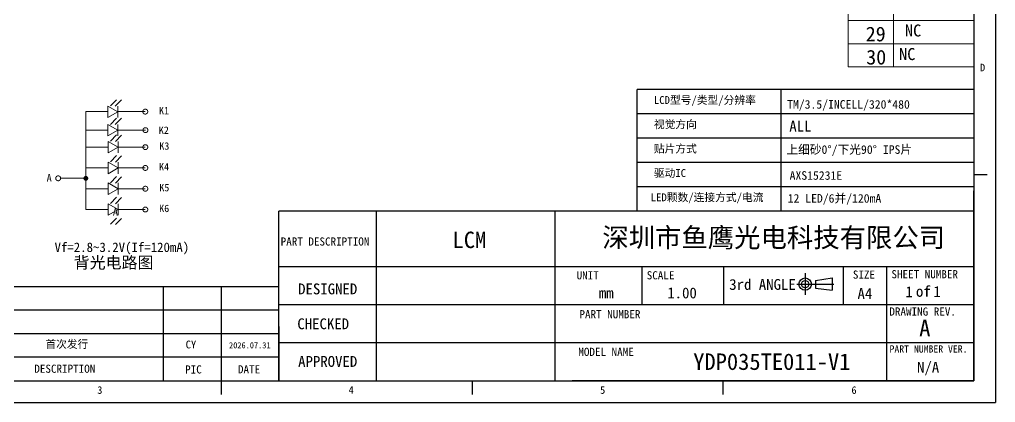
# Model space of a CAD drawing. Header units: millimetres. Extents: x 4482 to 4934, y -79 to 235.
# Drawn here: x 4649 to 4933.5, y -79.1 to 32.7 of the extents above; entities that cross this region are included whole.
import ezdxf
from ezdxf.enums import TextEntityAlignment as Align

# ---------------------------------------------------------------- set-up
doc = ezdxf.new("R2010")
doc.units = ezdxf.units.MM
doc.layers.add('dim', color=84, linetype='Continuous', lineweight=9)
doc.layers.add('图框', color=7, linetype='Continuous', lineweight=30)
doc.layers.add('DIM（标注）', color=3, linetype='Continuous')
doc.layers.add('TEXT', color=2, linetype='Continuous')
doc.styles.get("Standard").update_dxf_attribs({"font": 'arial.ttf'})
doc.styles.add('STYLE1', font='', dxfattribs={"width": 0.9})
doc.styles.add('宋', font='', dxfattribs={"height": 2})
doc.styles.add('宋体', font='')
doc.styles.add('黑体', font='simhei.ttf')
doc.styles.get('STYLE1').set_extended_font_data('KaiTi_GB2312')
doc.styles.get('宋').set_extended_font_data('SimSun')
doc.styles.get('宋体').set_extended_font_data('宋体')
doc.dimstyles.new('GGG', dxfattribs={"dimtxt": 1, "dimasz": 1, "dimexe": 0.2, "dimexo": 0.2, "dimgap": 0.1, "dimtad": 0, "dimzin": 1, "dimdsep": 46, "dimtxsty": 'STYLE1', "dimcen": 0.6, "dimclrd": 1, "dimclre": 1, "dimclrt": 4, "dimadec": 0, "dimazin": 0, "dimtfac": 1, "dimtmove": 0, "dimatfit": 3, "dimfxl": 1, "dimlwd": 5, "dimlwe": 5, "dimarcsym": 0})

# ---------------------------------------------------------------- blocks, each defined once
blk = doc.blocks.new('THIRD-PROJ_BL0')
at = {"linetype": 'Continuous'}
blk.add_line((257.13, 38.11), (257.13, 34.11), dxfattribs=at)
at = {"color": 7, "linetype": 'Continuous'}
for p, q in [((255.59, 36.06), (262.41, 36.06)), ((259.04, 36.73), (262.11, 37.22)), ((259.04, 36.73), (259.04, 35.31)), ((262.11, 37.22), (262.11, 34.94)), ((259.04, 35.31), (262.11, 34.94))]:
    blk.add_line(p, q, dxfattribs=at)
for centre, radius in [((257.13, 36.08), 1.14), ((257.13, 36.06), 0.67)]:
    blk.add_circle(centre, radius, dxfattribs=at)

msp = doc.modelspace()

# ---------------------------------------------------------------- linework, layer by layer
at = {"color": 7, "linetype": 'Continuous'}
for p in [(4933.52, 234.562), (4482.004, -79.124)]:
    msp.add_line(p, (4933.52, -79.124), dxfattribs=at)
at = {"color": 0, "linetype": 'ByBlock', "lineweight": 0}
for p, q in [((4890.529, 228.224), (4890.529, 18.838)), ((4903.743, 228.224), (4903.743, 18.838)), ((4890.529, 32.359), (4927.183, 32.359)), ((4890.529, 25.598), (4927.183, 25.598)), ((4890.529, 18.838), (4927.183, 18.838))]:
    msp.add_line(p, q, dxfattribs=at)
at = {"linetype": 'Continuous'}
for p, q in [((4927.183, 228.224), (4927.183, -72.786)), ((4927.183, -12.584), (4931.144, -12.584)), ((4488.341, -72.786), (4927.183, -72.786)), ((4707.778, -72.786), (4707.778, -76.747)), ((4780.924, -72.786), (4780.924, -76.747)), ((4854.069, -72.786), (4854.069, -76.747))]:
    msp.add_line(p, q, dxfattribs=at)
at = {"color": 4, "linetype": 'Continuous'}
for p, q in [((4927.183, 12.231), (4829.052, 12.231)), ((4829.052, -23.278), (4829.052, 12.231)), ((4871.057, -23.278), (4871.057, 12.231)), ((4927.183, 5.129), (4829.052, 5.129)), ((4927.183, -1.973), (4829.052, -1.973)), ((4927.183, -9.075), (4829.052, -9.075)), ((4927.183, -16.176), (4829.052, -16.176)), ((4927.183, -29.219), (4927.183, -17.337)), ((4927.183, -23.278), (4724.555, -23.278)), ((4724.555, -72.786), (4724.555, -23.278)), ((4753.072, -72.786), (4753.072, -23.278)), ((4805.121, -39.517), (4805.121, -23.278)), ((4838.865, -23.278), (4838.865, -23.278)), ((4927.183, -23.278), (4845.407, -23.278)), ((4927.183, -72.786), (4927.183, -29.219)), ((4810.106, -39.517), (4724.555, -39.517)), ((4805.121, -72.786), (4805.121, -39.517)), ((4927.183, -39.517), (4810.106, -39.517)), ((4830.543, -50.607), (4830.543, -39.517)), ((4854.307, -50.607), (4854.307, -39.517)), ((4889.161, -50.607), (4889.161, -39.517)), ((4901.835, -72.786), (4901.835, -39.517)), ((4724.555, -45.362), (4613.127, -45.362)), ((4690.969, -72.786), (4690.969, -45.362)), ((4707.762, -45.362), (4707.762, -72.786)), ((4810.106, -50.607), (4724.555, -50.607)), ((4927.183, -50.607), (4810.106, -50.607)), ((4724.555, -52.218), (4613.127, -52.218)), ((4724.555, -59.074), (4613.127, -59.074)), ((4724.555, -56.944), (4724.555, -72.786)), ((4810.106, -61.697), (4724.555, -61.697)), ((4927.183, -61.697), (4810.106, -61.697)), ((4724.555, -65.93), (4613.127, -65.93)), ((4927.183, -72.786), (4810.106, -72.786))]:
    msp.add_line(p, q, dxfattribs=at)
at = {"layer": 'dim', "color": 1}
for p, q in [((4674.72, 5.774), (4668.291, 5.774)), ((4668.291, 5.774), (4668.291, 0.358)), ((4677.625, 5.742), (4674.72, 7.419)), ((4674.72, 7.419), (4674.72, 4.066)), ((4677.625, 5.742), (4674.72, 4.066)), ((4677.625, 7.419), (4677.625, 4.066)), ((4677.625, 5.774), (4685.629, 5.774)), ((4674.72, 0.358), (4668.291, 0.358)), ((4668.291, -4.584), (4668.291, 0.358)), ((4674.72, 2.035), (4674.72, -1.319)), ((4677.625, 0.358), (4674.72, 2.035)), ((4677.625, 0.358), (4674.72, -1.319)), ((4677.625, 2.035), (4677.625, -1.319)), ((4677.625, 0.358), (4685.669, 0.358)), ((4668.291, -4.584), (4668.291, -10.656)), ((4674.779, -4.584), (4668.291, -4.584)), ((4677.683, -4.584), (4674.779, -2.907)), ((4674.779, -2.907), (4674.779, -6.261)), ((4677.683, -4.584), (4674.779, -6.261)), ((4677.683, -2.907), (4677.683, -6.261)), ((4677.683, -4.584), (4685.629, -4.584)), ((4668.291, -10.656), (4668.291, -16.727)), ((4674.779, -10.656), (4668.291, -10.656)), ((4674.779, -8.979), (4674.779, -12.332)), ((4677.683, -10.656), (4674.779, -8.979)), ((4677.683, -10.656), (4674.779, -12.332)), ((4677.683, -8.979), (4677.683, -12.332)), ((4677.683, -10.656), (4685.629, -10.656)), ((4667.932, -13.68), (4660.949, -13.68)), ((4668.291, -16.727), (4668.291, -22.798)), ((4674.779, -16.727), (4668.291, -16.727)), ((4677.683, -16.727), (4674.779, -15.05)), ((4674.779, -15.05), (4674.779, -18.404)), ((4677.683, -16.727), (4674.779, -18.404)), ((4677.683, -15.05), (4677.683, -18.404)), ((4677.683, -16.727), (4685.629, -16.727)), ((4674.779, -21.121), (4674.779, -24.475)), ((4677.683, -22.798), (4674.779, -21.121)), ((4677.683, -21.121), (4677.683, -24.475)), ((4674.779, -22.798), (4668.291, -22.798)), ((4677.683, -22.798), (4674.779, -24.475)), ((4677.683, -22.798), (4685.629, -22.798))]:
    msp.add_line(p, q, dxfattribs=at)
for points, const_width in [([(4686.348, 5.785, -1), (4684.91, 5.785, -1)], 0.288), ([(4686.383, 0.375, -1), (4684.945, 0.375, -1)], 0.288), ([(4686.355, -4.584, 1), (4684.918, -4.584, 1)], 0.288), ([(4686.355, -10.656, 1), (4684.918, -10.656, 1)], 0.288), ([(4660.949, -13.68, -1), (4659.512, -13.68, -1)], 0.288), ([(4667.932, -13.691, 1), (4668.651, -13.691, 1)], 0.719), ([(4686.355, -16.727, 1), (4684.918, -16.727, 1)], 0.288), ([(4686.355, -22.798, 1), (4684.918, -22.798, 1)], 0.288)]:
    msp.add_lwpolyline(points, format="xyb", close=True, dxfattribs=dict(at, const_width=const_width))

# ---------------------------------------------------------------- block references
at = {"color": 4, "linetype": 'Continuous', "xscale": 1.584267911497363, "yscale": 1.584267911497307, "zscale": 1.5842679114973}
msp.add_blockref('THIRD-PROJ_BL0', (4470.662, -101.729), dxfattribs=at)

# ---------------------------------------------------------------- texts
at = {"color": 0, "style": '宋体', "width": 1}
for s, height, p in [('29', 4.2796, (4895.688, 26.291)), ('NC', 3.5062, (4907.113, 27.711)), ('30', 4.2796, (4895.831, 19.53)), ('NC', 3.5062, (4905.402, 20.832))]:
    msp.add_text(s, height=height, dxfattribs=at).set_placement(p)
at = {"color": 4, "linetype": 'Continuous', "style": '宋体'}
for s, height, p in [('D', 2.218, (4928.993, 17.538)), ('PART DESCRIPTION', 2.3764, (4725.101, -33.317)), ('UNIT', 2.3764, (4811.392, -43.183)), ('SCALE', 2.3764, (4831.829, -43.183)), ('SIZE', 2.3764, (4891.936, -42.978)), ('SHEET NUMBER', 2.3764, (4903.185, -42.862)), ('3rd ANGLE', 3.1685, (4855.891, -46.25)), ('PART NUMBER', 2.3764, (4812.219, -54.542)), ('DRAWING REV.', 2.3764, (4902.586, -53.757)), ('PART NUMBER VER.', 2.08906, (4902.628, -64.544)), ('MODEL NAME', 2.3764, (4811.892, -65.528)), ('3', 2.218, (4671.609, -76.596)), ('4', 2.218, (4744.911, -76.57)), ('5', 2.218, (4818.229, -76.596)), ('6', 2.218, (4891.519, -76.608))]:
    msp.add_text(s, height=height, dxfattribs=at).set_placement(p)
at = {"color": 1, "linetype": 'Continuous', "style": '宋体'}
for s, height, p in [('LCM ', 4.8122, (4781.754, -34.056)), ('A', 4.812, (4912.918, -59.799)), ('YDP035TE011-V1', 4.81221, (4868.307, -69.612))]:
    msp.add_text(s, height=height, dxfattribs=at).set_placement(p, align=Align.CENTER)
at = {"color": 4, "linetype": 'Continuous', "style": '宋体'}
for s, height, p in [('DESIGNED', 3.1685, (4738.814, -47.555)), ('1', 3.169, (4908.35, -48.395)), ('of', 3.1685, (4912.488, -48.271)), ('1', 3.169, (4916.489, -48.335)), ('mm', 3.1685, (4820.026, -48.728)), ('1.00', 3.1685, (4842.127, -48.728)), ('A4', 3.1685, (4895.445, -48.919)), ('CHECKED', 3.1685, (4737.502, -57.736)), ('DESCRIPTION', 2.3764, (4662.161, -70.449)), ('DATE', 2.3764, (4715.877, -70.625)), ('APPROVED', 3.1685, (4738.814, -68.724)), ('N/A', 3.1685, (4913.884, -70.425))]:
    msp.add_text(s, height=height, dxfattribs=at).set_placement(p, align=Align.CENTER)
at = {"color": 1, "style": '宋体'}
msp.add_text('CY', height=2.2817, dxfattribs=at).set_placement((4698.934, -62.197), align=Align.MIDDLE_CENTER)
at = {"color": 4, "linetype": 'Continuous', "style": '宋体'}
msp.add_text('PIC', height=2.3764, rotation=0.26479, dxfattribs=at).set_placement((4699.669, -70.663), align=Align.CENTER)
at = {"color": 2}
for s, insert, char_height, width, attachment_point, style in [('{\\fSimSun|b1|i0|c134|p2;\\C4;深圳市鱼鹰光电科技有限公司}', (4818.883, -28.154), 5.63634, 110.87433, 1, '黑体'), ('{\\C1;            首次发行}', (4653.442, -62.212), 2.28166, 56.26721, 5, '宋体')]:
    msp.add_mtext(s, dxfattribs=dict(at, insert=insert, char_height=char_height, width=width, attachment_point=attachment_point, style=style))
at = {"layer": 'dim', "color": 1, "style": '宋体'}
for s, height, p in [('K1', 2.1565, (4689.612, 4.992)), ('K2', 2.1565, (4689.562, -0.723)), ('K3', 2.1565, (4689.706, -5.334)), ('K4', 2.1565, (4689.622, -11.405)), ('A', 2.157, (4656.87, -14.62)), ('K5', 2.1565, (4689.706, -17.476)), ('A', 2.157, (4676.18, -24.591)), ('K6', 2.1565, (4689.67, -23.547))]:
    msp.add_text(s, height=height, dxfattribs=at).set_placement(p)
at = {"layer": 'DIM（标注）', "color": 3, "attachment_point": 1, "style": '宋'}
for s, insert, char_height, width in [('{\\fSimSun|b1|i0|c134|p2;\\C1;LCD型号/类型/分辨率}', (4833.916, 10.311), 2.29629, 31.37693), ('{\\fSimSun|b1|i0|c134|p2;\\C1;视觉方向}', (4833.916, 3.209), 2.29629, 31.37693), ('{\\C0;ALL}', (4873.414, 3.102), 3.1629, 47.94522), ('{\\fSimSun|b1|i0|c134|p2;\\C1;贴片方式}', (4833.916, -3.893), 2.29629, 31.37693), ('{\\fSimSun|b1|i0|c134|p2;\\C7;上细砂0°/下光90° IPS片}', (4872.55, -4.041), 2.50504, 67.50688), ('{\\fSimSun|b1|i0|c134|p2;\\C1;驱动IC}', (4833.916, -10.994), 2.29629, 31.37693), ('{\\fSimSun|b1|i0|c134|p2;\\C1;LED颗数/连接方式/电流}', (4832.998, -18.096), 2.29629, 34.13087)]:
    msp.add_mtext(s, dxfattribs=dict(at, insert=insert, char_height=char_height, width=width))
at = {"layer": 'DIM（标注）', "color": 7, "insert": (4872.943, -18.28), "char_height": 2.50504, "width": 41.31533, "attachment_point": 1, "style": '宋'}
msp.add_mtext('12 LED/6并/120mA', dxfattribs=at)
at = {"layer": 'DIM（标注）', "insert": (4716.105, -62.442), "char_height": 1.77915, "width": 49.27361, "attachment_point": 5}
msp.add_mtext('{\\fFangSong|b0|i0|c134|p49;\\C1;2026.\\fFangSong|b0|i0|c0|p49;07.31}', dxfattribs=at)
at = {"layer": 'DIM（标注）', "color": 7, "style": '宋'}
for tag, p in [('TM/3.5/INCELL/320*480', (4872.768, 6.642)), ('AXS15231E', (4873.496, -14.112))]:
    msp.add_attdef(tag, p, '', height=2.505, dxfattribs=at)
at = {"layer": 'TEXT', "color": 7, "style": '宋体'}
msp.add_text('Vf=2.8~3.2V(If=120mA)', height=2.74801, dxfattribs=at).set_placement((4659.168, -35.183))
at = {"layer": '图框', "insert": (4664.759, -36.571), "char_height": 3.4091, "width": 26.82557, "attachment_point": 1, "style": '宋体'}
msp.add_mtext('背光电路图', dxfattribs=at)

# ---------------------------------------------------------------- leaders
at = {"layer": 'dim', "color": 1}
for points in [[(4677.258, 9.246), (4675.441, 7.429)], [(4678.668, 9.231), (4676.85, 7.413)], [(4677.258, 3.862), (4675.441, 2.044)], [(4678.668, 3.846), (4676.85, 2.029)], [(4677.258, -1.003), (4675.441, -2.82)], [(4678.726, -1.096), (4676.908, -2.914)], [(4677.258, -7.074), (4675.441, -8.892)], [(4678.726, -7.168), (4676.908, -8.985)], [(4677.258, -13.145), (4675.441, -14.963)], [(4678.726, -13.239), (4676.908, -15.056)], [(4677.258, -19.217), (4675.441, -21.034)], [(4678.726, -19.31), (4676.908, -21.128)], [(4677.258, -25.288), (4675.441, -27.105)], [(4678.726, -25.381), (4676.908, -27.199)]]:
    msp.add_leader(points, dimstyle='GGG', override={"dimtxsty": '宋体'}, dxfattribs=at)

doc.saveas('drawing.dxf')
